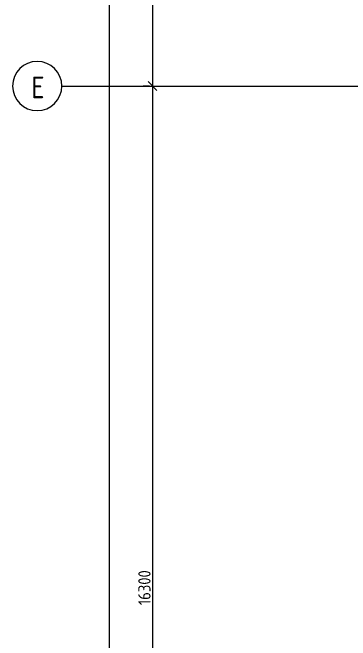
# Model space of a CAD drawing. Header units: millimetres. Extents: x -11886 to 379896, y -8130 to 47743.
# Drawn here: x 310868 to 316354, y 28000 to 38200 of the extents above; entities that cross this region are included whole.
import ezdxf

# ---------------------------------------------------------------- set-up
doc = ezdxf.new("R2010")
doc.units = ezdxf.units.MM
doc.linetypes.add('ADSK_Линия сетки', pattern=[25, 20, -2.5, 0, -2.5])
doc.layers.add('Оси', color=7, linetype='Continuous', lineweight=9)
doc.layers.add('Размеры', color=7, linetype='Continuous', lineweight=9)
doc.styles.add('GOST Common', font='GOST_Common.ttf', dxfattribs={"width": 0.9, "height": 350})
doc.styles.add('GOST Common_1', font='GOST_Common.ttf', dxfattribs={"width": 0.9, "height": 200})
doc.dimstyles.new('ADSK_Основной_2_5_мм', dxfattribs={"dimscale": 304.8, "dimtxt": 251.428749, "dimasz": 0.463911, "dimexe": 0.492126, "dimexo": 0.492126, "dimgap": 0.098425, "dimtad": 1, "dimdec": 1, "dimrnd": 0.1, "dimdsep": 46, "dimtxsty": 'GOST Common_1', "dimblk1": 'OBLIQUE', "dimblk2": 'OBLIQUE', "dimsah": 1, "dimcen": 0.09, "dimdle": 0.492126, "dimazin": 2, "dimtfac": 1, "dimtdec": 4, "dimtix": 1, "dimtmove": 0, "dimatfit": 3, "dimfxl": 1, "dimtvp": 1, "dimtfill": 1, "dimtolj": 1, "dimtzin": 0, "dimlwd": 20, "dimlwe": 20, "dimarcsym": 2})

# ---------------------------------------------------------------- blocks, each defined once
blk = doc.blocks.new('Ось сетки - Круг_Ø8 мм-6577-04 План 4-го этажа')
at = {"layer": 'Оси', "lineweight": 20}
for start, end in [(360, 180), (180, 360)]:
    blk.add_arc((0, 0), 4, start, end, dxfattribs=at)
blk = doc.blocks.new('_Oblique')
at = {"color": 0, "linetype": 'ByBlock', "lineweight": -2}
blk.add_line((-0.5, -0.5), (0.5, 0.5), dxfattribs=at)
blk = doc.blocks.new('*D2947')
at = {"layer": 'Defpoints', "color": 0, "transparency": 16777216}
for p in [(313239, 43507), (313139, 37007), (313239, 37007)]:
    blk.add_point(p, dxfattribs=at)
at = {"layer": 'Размеры', "color": 0, "lineweight": 20, "transparency": 16777216}
for p, q in [((313139, 43657), (313139, 36857)), ((313089, 43507), (312989, 43507)), ((313089, 37007), (312989, 37007))]:
    blk.add_line(p, q, dxfattribs=at)
at = {"layer": 'Размеры', "color": 0, "lineweight": 20, "transparency": 16777216, "xscale": 141.4, "yscale": 141.4, "zscale": 141.4}
for p, rotation in [((313139, 43507), 90), ((313139, 37007), 270)]:
    blk.add_blockref('_Oblique', p, dxfattribs=dict(at, rotation=rotation))
at = {"layer": 'Размеры', "color": 0, "lineweight": 20, "transparency": 16777216, "insert": (313009, 40257), "char_height": 200, "width": 756.84, "attachment_point": 5, "rotation": 90, "style": 'GOST Common_1', "bg_fill": 3, "box_fill_scale": 1.1, "bg_fill_color": 256, "bg_fill_true_color": 13158600, "bg_fill_transparency": 0}
blk.add_mtext('\\A1;6500', dxfattribs=at)
blk = doc.blocks.new('*D2948')
at = {"layer": 'Defpoints', "color": 0, "transparency": 16777216}
for p in [(313239, 37007), (313139, 20707), (313239, 20707)]:
    blk.add_point(p, dxfattribs=at)
at = {"layer": 'Размеры', "color": 0, "lineweight": 20, "transparency": 16777216}
for p, q in [((313139, 37157), (313139, 20557)), ((313089, 37007), (312989, 37007)), ((313089, 20707), (312989, 20707))]:
    blk.add_line(p, q, dxfattribs=at)
at = {"layer": 'Размеры', "color": 0, "lineweight": 20, "transparency": 16777216, "xscale": 141.4, "yscale": 141.4, "zscale": 141.4}
for p, rotation in [((313139, 37007), 90), ((313139, 20707), 270)]:
    blk.add_blockref('_Oblique', p, dxfattribs=dict(at, rotation=rotation))
at = {"layer": 'Размеры', "color": 0, "lineweight": 20, "transparency": 16777216, "insert": (313009, 28857), "char_height": 200, "width": 889.8, "attachment_point": 5, "rotation": 90, "style": 'GOST Common_1', "bg_fill": 3, "box_fill_scale": 1.1, "bg_fill_color": 256, "bg_fill_true_color": 13158600, "bg_fill_transparency": 0}
blk.add_mtext('\\A1;16300', dxfattribs=at)
blk = doc.blocks.new('*D2953')
at = {"layer": 'Defpoints', "color": 0, "transparency": 16777216}
for p in [(312539, 43507), (312439, 457), (312539, 457)]:
    blk.add_point(p, dxfattribs=at)
at = {"layer": 'Размеры', "color": 0, "lineweight": 20, "transparency": 16777216}
for p, q in [((312439, 43657), (312439, 307)), ((312389, 43507), (312289, 43507)), ((312389, 457), (312289, 457))]:
    blk.add_line(p, q, dxfattribs=at)
at = {"layer": 'Размеры', "color": 0, "lineweight": 20, "transparency": 16777216, "xscale": 141.4, "yscale": 141.4, "zscale": 141.4}
for p, rotation in [((312439, 43507), 90), ((312439, 457), 270)]:
    blk.add_blockref('_Oblique', p, dxfattribs=dict(at, rotation=rotation))
at = {"layer": 'Размеры', "color": 0, "lineweight": 20, "transparency": 16777216, "insert": (312309, 21982), "char_height": 200, "width": 971.62, "attachment_point": 5, "rotation": 90, "style": 'GOST Common_1', "bg_fill": 3, "box_fill_scale": 1.1, "bg_fill_color": 256, "bg_fill_true_color": 13158600, "bg_fill_transparency": 0}
blk.add_mtext('\\A1;43050', dxfattribs=at)

msp = doc.modelspace()

# ---------------------------------------------------------------- linework, layer by layer
at = {"layer": 'Оси', "linetype": 'ADSK_Линия сетки'}
msp.add_line((311668.31, 37006.79), (379896.25, 37006.79), dxfattribs=at)

# ---------------------------------------------------------------- block references
at = {"layer": 'Оси', "lineweight": 20, "xscale": 99.99999999999993, "yscale": 99.99999999999993, "zscale": 99.99999999999993, "rotation": 269.9999999999994}
msp.add_blockref('Ось сетки - Круг_Ø8 мм-6577-04 План 4-го этажа', (311268.31, 37006.79), dxfattribs=at)

# ---------------------------------------------------------------- texts
at = {"layer": 'Оси', "insert": (311169.84, 37159.38), "char_height": 350, "width": 274.1771, "attachment_point": 1, "style": 'GOST Common'}
msp.add_mtext('\\fGOST Common|b0|i0|c204|p34|;\\W.9;Е', dxfattribs=at)

# ---------------------------------------------------------------- next in the draw order: dimensions: what is measured, and where the dimension line sits
at = {"layer": 'Размеры', "lineweight": 20}
for base, p1, p2, override, picture, middle in [((312439.33, 456.79), (312539.31, 43506.79), (312539.31, 456.79), {"dimpost": '<>', "dimfxl": 43050}, '*D2953', (312309.33, 21981.79)), ((313139.33, 37006.79), (313239.31, 43506.79), (313239.31, 37006.79), {"dimpost": '<>', "dimfxl": 6500}, '*D2947', (313009.33, 40256.79))]:
    dim = msp.add_linear_dim(base=base, p1=p1, p2=p2, angle=90, dimstyle='ADSK_Основной_2_5_мм', override=override, dxfattribs=at)
    dim.commit()
    dim.dimension.update_dxf_attribs({"geometry": picture, "text_midpoint": middle})

# ---------------------------------------------------------------- next in the draw order: dimensions: what is measured, and where the dimension line sits
dim = msp.add_linear_dim(base=(313139.33, 20706.79), p1=(313239.31, 37006.79), p2=(313239.31, 20706.79), angle=90, dimstyle='ADSK_Основной_2_5_мм', override={"dimpost": '<>', "dimfxl": 16300}, dxfattribs=at)
dim.commit()
dim.dimension.update_dxf_attribs({"geometry": '*D2948', "text_midpoint": (313009.33, 28856.79)})

doc.saveas('drawing.dxf')
